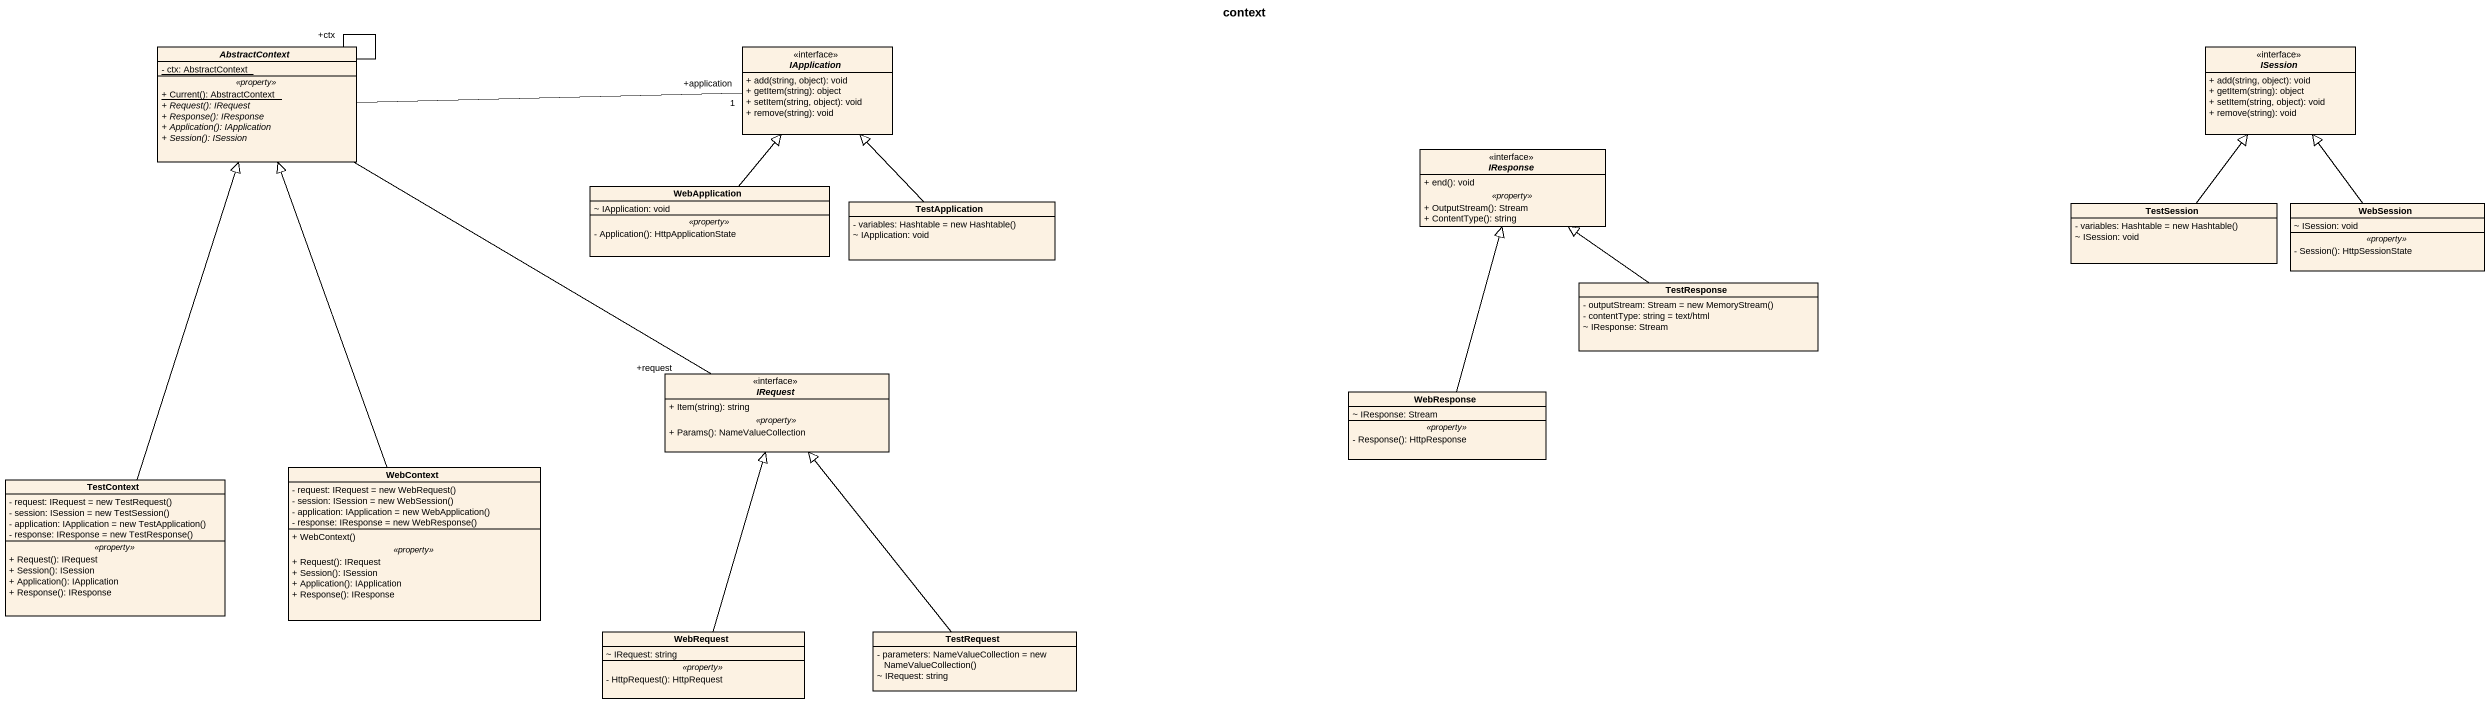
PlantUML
@startuml
title context
hide circle
hide empty members
skinparam classAttributeIconSize 0
abstract class AbstractContext {
  {static} - ctx: AbstractContext
  .. <<property>> ..
  {static} + Current(): AbstractContext
  {abstract} + Request(): IRequest
  {abstract} + Response(): IResponse
  {abstract} + Application(): IApplication
  {abstract} + Session(): ISession
}
interface IApplication <<interface>> {
  + add(string, object): void
  + getItem(string): object
  + setItem(string, object): void
  + remove(string): void
}
interface ISession <<interface>> {
  + add(string, object): void
  + getItem(string): object
  + setItem(string, object): void
  + remove(string): void
}
interface IResponse <<interface>> {
  + end(): void
  .. <<property>> ..
  + OutputStream(): Stream
  + ContentType(): string
}
class WebApplication {
  ~ IApplication: void
  .. <<property>> ..
  - Application(): HttpApplicationState
}
class TestApplication {
  {field} - variables: Hashtable = new Hashtable()
  ~ IApplication: void
}
class TestSession {
  {field} - variables: Hashtable = new Hashtable()
  ~ ISession: void
}
class WebSession {
  ~ ISession: void
  .. <<property>> ..
  - Session(): HttpSessionState
}
class TestResponse {
  {field} - outputStream: Stream = new MemoryStream()
  - contentType: string = text/html
  ~ IResponse: Stream
}
interface IRequest <<interface>> {
  + Item(string): string
  .. <<property>> ..
  + Params(): NameValueCollection
}
class WebResponse {
  ~ IResponse: Stream
  .. <<property>> ..
  - Response(): HttpResponse
}
class WebContext {
  {field} - request: IRequest = new WebRequest()
  {field} - session: ISession = new WebSession()
  {field} - application: IApplication = new WebApplication()
  {field} - response: IResponse = new WebResponse()
  --
  + WebContext()
  .. <<property>> ..
  + Request(): IRequest
  + Session(): ISession
  + Application(): IApplication
  + Response(): IResponse
}
class TestContext {
  {field} - request: IRequest = new TestRequest()
  {field} - session: ISession = new TestSession()
  {field} - application: IApplication = new TestApplication()
  {field} - response: IResponse = new TestResponse()
  .. <<property>> ..
  + Request(): IRequest
  + Session(): ISession
  + Application(): IApplication
  + Response(): IResponse
}
class WebRequest {
  ~ IRequest: string
  .. <<property>> ..
  - HttpRequest(): HttpRequest
}
class TestRequest {
  {field} - parameters: NameValueCollection = new NameValueCollection()
  ~ IRequest: string
}
AbstractContext -- "+ctx" AbstractContext
AbstractContext -right- "+application\n1" IApplication
AbstractContext -right- "+request" IRequest
WebApplication -up-|> IApplication
TestApplication -up-|> IApplication
TestSession -up-|> ISession
WebSession -up-|> ISession
TestResponse -up-|> IResponse
WebResponse -up-|> IResponse
WebContext -up-|> AbstractContext
TestContext -up-|> AbstractContext
WebRequest -up-|> IRequest
TestRequest -up-|> IRequest
@enduml
